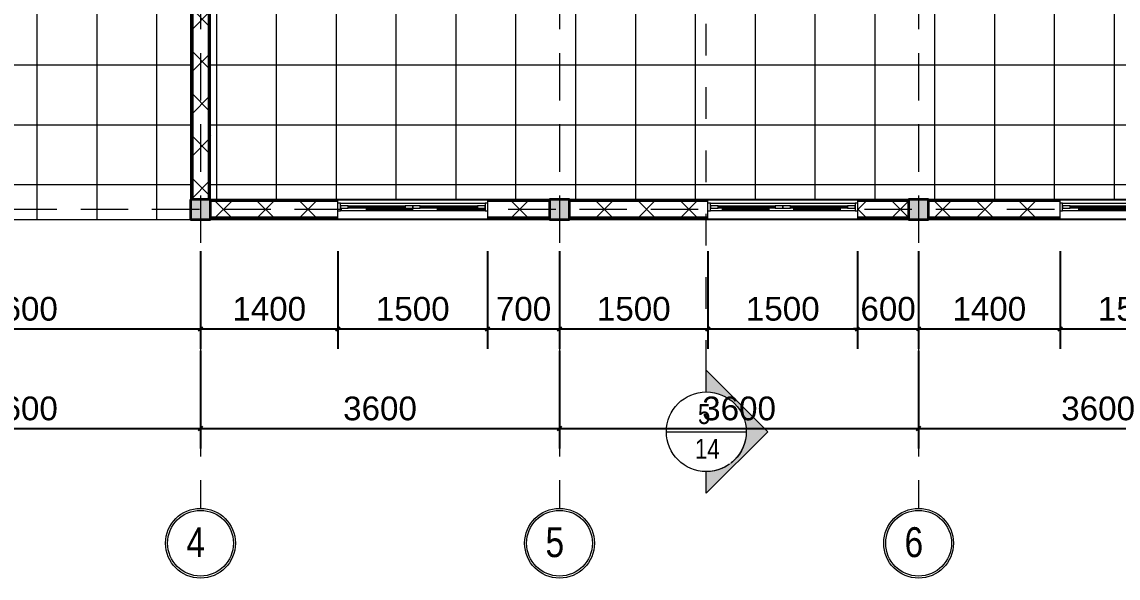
# Model space of a CAD drawing. Header units: millimetres. Extents: x -20510 to 108935, y -243239 to 20306.
# Drawn here: x 9860 to 20850, y -108700 to -103118 of the extents above; entities that cross this region are included whole.
import ezdxf

# ---------------------------------------------------------------- set-up
doc = ezdxf.new("R2010")
doc.units = ezdxf.units.MM
for name, pattern in [('Abgebrochen', [714.375, 476.25, -238.125]), ('Aligning Line', [635, 317.5, -317.5]), ('Hidden', [714.375, 476.25, -238.125])]:
    doc.linetypes.add(name, pattern=pattern)
for name, color, linetype, lineweight in [('A-ANNO-DIMS', 1, 'Continuous', 9), ('A-FLOR', 7, 'Continuous', 9), ('A-FLOR-PATT', 8, 'Continuous', 9), ('A-GLAZ', 4, 'Continuous', 18), ('A-WALL', 7, 'Continuous', 25), ('A-WALL-PATT', 8, 'Continuous', 18), ('G-ANNO-SYMB', 6, 'Abgebrochen', 9), ('S-COLS', 7, 'Continuous', 25), ('S-GRID', 1, 'Continuous', 9), ('S-GRID-IDEN', 1, 'Continuous', 9)]:
    doc.layers.add(name, color=color, linetype=linetype, lineweight=lineweight)
doc.styles.add('Arial', font='arial.ttf', dxfattribs={"width": 0.8, "height": 250})
doc.styles.add('Arial_1', font='arial.ttf', dxfattribs={"width": 0.8, "height": 200})
doc.styles.add('Arial_5', font='arial.ttf', dxfattribs={"height": 238.125})
doc.dimstyles.new('SecretInternalLinAngDimStyle5p4736185', dxfattribs={"dimscale": 304.8, "dimtxt": 242.94927, "dimasz": 0.130208, "dimexe": 0.656168, "dimexo": 0.0625, "dimgap": 0.260417, "dimtad": 1, "dimdec": 0, "dimrnd": 100, "dimzin": 0, "dimdsep": 46, "dimtxsty": 'Arial_5', "dimblk1": 'OBLIQUE', "dimblk2": 'OBLIQUE', "dimsah": 1, "dimcen": 0.09, "dimdle": 0.492126, "dimazin": 0, "dimtfac": 1, "dimtdec": 4, "dimtix": 1, "dimtmove": 0, "dimatfit": 3, "dimfxl": 2.624672, "dimfxlon": 1, "dimtvp": 1, "dimtolj": 1, "dimtzin": 0, "dimarcsym": 2})
pattern_1 = [(0, (0, -105000), (406.4, 101.6), [33.528, -271.272, 33.528, -271.272, -1625.6]), (0, (0, -105000), (406.4, 101.6), [-609.6, 33.528, -576.072, 33.528, -271.272, -711.2]), (0, (0, -105000), (406.4, 101.6), [-1524, 33.528, -169.672, 33.528, -474.472]), (120, (152.4, -104949.2), (-291.1882, 301.15272), [33.528, -271.272, 33.528, -271.272, -1625.6]), (120, (152.4, -104949.2), (-291.1882, 301.15272), [-609.6, 33.528, -576.072, 33.528, -271.272, -711.2]), (120, (152.4, -104949.2), (-291.1882, 301.15272), [-1524, 33.528, -169.672, 33.528, -474.472]), (240, (203.2, -104746), (-115.2118, -402.75272), [33.528, -271.272, 33.528, -271.272, -1625.6]), (240, (203.2, -104746), (-115.2118, -402.75272), [-609.6, 33.528, -576.072, 33.528, -271.272, -711.2]), (240, (203.2, -104746), (-115.2118, -402.75272), [-1524, 33.528, -169.672, 33.528, -474.472])]
pattern_2 = [(45, (0, -105000), (-212.132, 212.132), []), (135, (0, -105000), (-212.132, -212.132), [])]

# ---------------------------------------------------------------- blocks, each defined once
blk = doc.blocks.new('CUA SO 2 CANH NHOM KINH O O THOANG - S1_1500x1800-2404851-04_MẶT BẰNG TẦNG 4')
at = {"layer": 'A-GLAZ'}
for p, q in [((-725, 63), (-750, 63)), ((-725, -13), (-725, 63)), ((-649, 37.5), (-725, 37.5)), ((-725, 37.5), (-725, 12.5)), ((-725, 12.5), (-649, 12.5)), ((-649, 12.5), (-649, 37.5)), ((-76, 27.5), (-649, 27.5)), ((-649, 27.5), (-649, 22.5)), ((-649, 22.5), (-76, 22.5)), ((0, 37.5), (-76, 37.5)), ((-76, 37.5), (-76, 12.5)), ((-76, 22.5), (-76, 27.5)), ((-76, 12.5), (0, 12.5)), ((0, 12.5), (0, 37.5)), ((76, 37.5), (0, 37.5)), ((0, 37.5), (0, 12.5)), ((0, 12.5), (76, 12.5)), ((76, 12.5), (76, 37.5)), ((649, 27.5), (76, 27.5)), ((76, 27.5), (76, 22.5)), ((76, 22.5), (649, 22.5)), ((725, 37.5), (649, 37.5)), ((649, 37.5), (649, 12.5)), ((649, 22.5), (649, 27.5)), ((649, 12.5), (725, 12.5)), ((750, 63), (725, 63)), ((725, 63), (725, -13)), ((725, 12.5), (725, 37.5)), ((-750, -13), (-725, -13)), ((725, -13), (750, -13))]:
    blk.add_line(p, q, dxfattribs=at)
at = {"layer": 'A-GLAZ', "lineweight": 9}
for p, q in [((-725, 63), (725, 63)), ((-649, 37.5), (-76, 37.5)), ((-76, 12.5), (-649, 12.5)), ((76, 37.5), (649, 37.5)), ((649, 12.5), (76, 12.5)), ((725, -13), (-725, -13))]:
    blk.add_line(p, q, dxfattribs=at)
blk = doc.blocks.new('M_Concrete-Rectangular-Column - COT200X200-2391835-04_MẶT BẰNG TẦNG 4')
at = {"layer": 'S-COLS', "lineweight": 35}
blk.add_hatch(color=256, dxfattribs=at).paths.add_polyline_path([(100, -100), (100, 100), (-100, 100), (-100, -100)])
for p, q in [((100, 100), (-100, 100)), ((-100, 100), (-100, -100)), ((100, -100), (100, 100)), ((-100, -100), (100, -100))]:
    blk.add_line(p, q, dxfattribs=at)
blk = doc.blocks.new('Section - CAT DUNG-122916-04_MẶT BẰNG TẦNG 4')
at = {"layer": 'G-ANNO-SYMB', "linetype": 'Continuous'}
h = blk.add_hatch(color=256, dxfattribs=at)
edge = h.paths.add_edge_path()
edge.add_line((0.18, 0), (-2, 0))
edge.add_arc((-6, 0), 4, 0, 90)
edge.add_arc((-6, 0), 4, 90, 180)
edge.add_line((-10, 0), (-12.18, 0))
edge.add_line((-12.18, 0), (-6, 6.18))
edge.add_line((-6, 6.18), (0.18, 0))
for p, q in [((-6, 6.18), (-12.18, 0)), ((0.18, 0), (-6, 6.18)), ((-12.18, 0), (-10, 0)), ((-2, 0), (0.18, 0))]:
    blk.add_line(p, q, dxfattribs=at)
for start, end in [(360, 180), (90, 180), (0, 90), (180, 360)]:
    blk.add_arc((-6, 0), 4, start, end, dxfattribs=at)
blk = doc.blocks.new('Grid - TRUC  D1-102336-04_MẶT BẰNG TẦNG 4')
at = {"layer": 'S-GRID-IDEN'}
for radius in [3.5, 3.3]:
    blk.add_circle((0, 0), radius, dxfattribs=at)
blk = doc.blocks.new('_Oblique')
at = {"color": 0, "linetype": 'ByBlock', "lineweight": -2}
blk.add_line((-0.5, -0.5), (0.5, 0.5), dxfattribs=at)
blk = doc.blocks.new('DIMBLOCK4-04_MẶT BẰNG TẦNG 4')
at = {"layer": 'A-ANNO-DIMS', "color": 0, "lineweight": -2, "transparency": 16777216}
for p, q in [((8050, -106419), (8050, -107400)), ((11650, -106419), (11650, -107400)), ((7900, -107200), (11800, -107200))]:
    blk.add_line(p, q, dxfattribs=at)
at = {"layer": 'Defpoints', "color": 0, "transparency": 16777216}
for p in [(8050, -106400), (11650, -106400), (11650, -107200)]:
    blk.add_point(p, dxfattribs=at)
at = {"layer": 'A-ANNO-DIMS', "color": 0, "lineweight": -2, "transparency": 16777216, "xscale": 39.6875, "yscale": 39.6875, "zscale": 39.6875, "rotation": 180}
blk.add_blockref('_Oblique', (8050, -107200), dxfattribs=at)
at = {"layer": 'A-ANNO-DIMS', "color": 0, "lineweight": -2, "transparency": 16777216, "xscale": 39.6875, "yscale": 39.6875, "zscale": 39.6875}
blk.add_blockref('_Oblique', (11650, -107200), dxfattribs=at)
at = {"layer": 'A-ANNO-DIMS', "color": 0, "transparency": 16777216, "insert": (9850, -106999), "char_height": 238.1, "width": 879.1, "attachment_point": 5, "style": 'Arial_5'}
blk.add_mtext('\\A1;3600', dxfattribs=at)
blk = doc.blocks.new('DIMBLOCK5-04_MẶT BẰNG TẦNG 4')
at = {"layer": 'A-ANNO-DIMS', "color": 0, "lineweight": -2, "transparency": 16777216}
for p, q in [((11650, -106419), (11650, -107400)), ((15250, -106419), (15250, -107400)), ((11500, -107200), (15400, -107200))]:
    blk.add_line(p, q, dxfattribs=at)
at = {"layer": 'Defpoints', "color": 0, "transparency": 16777216}
for p in [(11650, -106400), (15250, -106400), (15250, -107200)]:
    blk.add_point(p, dxfattribs=at)
at = {"layer": 'A-ANNO-DIMS', "color": 0, "lineweight": -2, "transparency": 16777216, "xscale": 39.6875, "yscale": 39.6875, "zscale": 39.6875, "rotation": 180}
blk.add_blockref('_Oblique', (11650, -107200), dxfattribs=at)
at = {"layer": 'A-ANNO-DIMS', "color": 0, "lineweight": -2, "transparency": 16777216, "xscale": 39.6875, "yscale": 39.6875, "zscale": 39.6875}
blk.add_blockref('_Oblique', (15250, -107200), dxfattribs=at)
at = {"layer": 'A-ANNO-DIMS', "color": 0, "transparency": 16777216, "insert": (13450, -106999), "char_height": 238.1, "width": 879.1, "attachment_point": 5, "style": 'Arial_5'}
blk.add_mtext('\\A1;3600', dxfattribs=at)
blk = doc.blocks.new('DIMBLOCK6-04_MẶT BẰNG TẦNG 4')
at = {"layer": 'A-ANNO-DIMS', "color": 0, "lineweight": -2, "transparency": 16777216}
for p, q in [((15250, -106419), (15250, -107400)), ((18850, -106419), (18850, -107400)), ((15100, -107200), (19000, -107200))]:
    blk.add_line(p, q, dxfattribs=at)
at = {"layer": 'Defpoints', "color": 0, "transparency": 16777216}
for p in [(15250, -106400), (18850, -106400), (18850, -107200)]:
    blk.add_point(p, dxfattribs=at)
at = {"layer": 'A-ANNO-DIMS', "color": 0, "lineweight": -2, "transparency": 16777216, "xscale": 39.6875, "yscale": 39.6875, "zscale": 39.6875, "rotation": 180}
blk.add_blockref('_Oblique', (15250, -107200), dxfattribs=at)
at = {"layer": 'A-ANNO-DIMS', "color": 0, "lineweight": -2, "transparency": 16777216, "xscale": 39.6875, "yscale": 39.6875, "zscale": 39.6875}
blk.add_blockref('_Oblique', (18850, -107200), dxfattribs=at)
at = {"layer": 'A-ANNO-DIMS', "color": 0, "transparency": 16777216, "insert": (17050, -106999), "char_height": 238.1, "width": 879.1, "attachment_point": 5, "style": 'Arial_5'}
blk.add_mtext('\\A1;3600', dxfattribs=at)
blk = doc.blocks.new('DIMBLOCK7-04_MẶT BẰNG TẦNG 4')
at = {"layer": 'A-ANNO-DIMS', "color": 0, "lineweight": -2, "transparency": 16777216}
for p, q in [((18850, -106419), (18850, -107400)), ((22450, -106419), (22450, -107400)), ((18700, -107200), (22600, -107200))]:
    blk.add_line(p, q, dxfattribs=at)
at = {"layer": 'Defpoints', "color": 0, "transparency": 16777216}
for p in [(18850, -106400), (22450, -106400), (22450, -107200)]:
    blk.add_point(p, dxfattribs=at)
at = {"layer": 'A-ANNO-DIMS', "color": 0, "lineweight": -2, "transparency": 16777216, "xscale": 39.6875, "yscale": 39.6875, "zscale": 39.6875, "rotation": 180}
blk.add_blockref('_Oblique', (18850, -107200), dxfattribs=at)
at = {"layer": 'A-ANNO-DIMS', "color": 0, "lineweight": -2, "transparency": 16777216, "xscale": 39.6875, "yscale": 39.6875, "zscale": 39.6875}
blk.add_blockref('_Oblique', (22450, -107200), dxfattribs=at)
at = {"layer": 'A-ANNO-DIMS', "color": 0, "transparency": 16777216, "insert": (20650, -106999), "char_height": 238.1, "width": 879.1, "attachment_point": 5, "style": 'Arial_5'}
blk.add_mtext('\\A1;3600', dxfattribs=at)
blk = doc.blocks.new('DIMBLOCK25-04_MẶT BẰNG TẦNG 4')
at = {"layer": 'A-ANNO-DIMS', "color": 0, "lineweight": -2, "transparency": 16777216}
for p, q in [((8050, -105419), (8050, -106400)), ((11650, -105419), (11650, -106400)), ((7900, -106200), (11800, -106200))]:
    blk.add_line(p, q, dxfattribs=at)
at = {"layer": 'Defpoints', "color": 0, "transparency": 16777216}
for p in [(8050, -105400), (11650, -105400), (11650, -106200)]:
    blk.add_point(p, dxfattribs=at)
at = {"layer": 'A-ANNO-DIMS', "color": 0, "lineweight": -2, "transparency": 16777216, "xscale": 39.6875, "yscale": 39.6875, "zscale": 39.6875, "rotation": 180}
blk.add_blockref('_Oblique', (8050, -106200), dxfattribs=at)
at = {"layer": 'A-ANNO-DIMS', "color": 0, "lineweight": -2, "transparency": 16777216, "xscale": 39.6875, "yscale": 39.6875, "zscale": 39.6875}
blk.add_blockref('_Oblique', (11650, -106200), dxfattribs=at)
at = {"layer": 'A-ANNO-DIMS', "color": 0, "transparency": 16777216, "insert": (9850, -105999), "char_height": 238.1, "width": 879.1, "attachment_point": 5, "style": 'Arial_5'}
blk.add_mtext('\\A1;3600', dxfattribs=at)
blk = doc.blocks.new('DIMBLOCK26-04_MẶT BẰNG TẦNG 4')
at = {"layer": 'A-ANNO-DIMS', "color": 0, "lineweight": -2, "transparency": 16777216}
for p, q in [((11650, -105419), (11650, -106400)), ((13028, -105419), (13028, -106400)), ((11500, -106200), (13178, -106200))]:
    blk.add_line(p, q, dxfattribs=at)
at = {"layer": 'Defpoints', "color": 0, "transparency": 16777216}
for p in [(11650, -105400), (13028, -105400), (13028, -106200)]:
    blk.add_point(p, dxfattribs=at)
at = {"layer": 'A-ANNO-DIMS', "color": 0, "lineweight": -2, "transparency": 16777216, "xscale": 39.6875, "yscale": 39.6875, "zscale": 39.6875, "rotation": 180}
blk.add_blockref('_Oblique', (11650, -106200), dxfattribs=at)
at = {"layer": 'A-ANNO-DIMS', "color": 0, "lineweight": -2, "transparency": 16777216, "xscale": 39.6875, "yscale": 39.6875, "zscale": 39.6875}
blk.add_blockref('_Oblique', (13028, -106200), dxfattribs=at)
at = {"layer": 'A-ANNO-DIMS', "color": 0, "transparency": 16777216, "insert": (12339, -105999), "char_height": 238.1, "width": 879.1, "attachment_point": 5, "style": 'Arial_5'}
blk.add_mtext('\\A1;1400', dxfattribs=at)
blk = doc.blocks.new('DIMBLOCK27-04_MẶT BẰNG TẦNG 4')
at = {"layer": 'A-ANNO-DIMS', "color": 0, "lineweight": -2, "transparency": 16777216}
for p, q in [((13028, -105419), (13028, -106400)), ((14528, -105419), (14528, -106400)), ((12878, -106200), (14678, -106200))]:
    blk.add_line(p, q, dxfattribs=at)
at = {"layer": 'Defpoints', "color": 0, "transparency": 16777216}
for p in [(13028, -105400), (14528, -105400), (14528, -106200)]:
    blk.add_point(p, dxfattribs=at)
at = {"layer": 'A-ANNO-DIMS', "color": 0, "lineweight": -2, "transparency": 16777216, "xscale": 39.6875, "yscale": 39.6875, "zscale": 39.6875, "rotation": 180}
blk.add_blockref('_Oblique', (13028, -106200), dxfattribs=at)
at = {"layer": 'A-ANNO-DIMS', "color": 0, "lineweight": -2, "transparency": 16777216, "xscale": 39.6875, "yscale": 39.6875, "zscale": 39.6875}
blk.add_blockref('_Oblique', (14528, -106200), dxfattribs=at)
at = {"layer": 'A-ANNO-DIMS', "color": 0, "transparency": 16777216, "insert": (13778, -105999), "char_height": 238.1, "width": 879.1, "attachment_point": 5, "style": 'Arial_5'}
blk.add_mtext('\\A1;1500', dxfattribs=at)
blk = doc.blocks.new('DIMBLOCK28-04_MẶT BẰNG TẦNG 4')
at = {"layer": 'A-ANNO-DIMS', "color": 0, "lineweight": -2, "transparency": 16777216}
for p, q in [((14528, -105419), (14528, -106400)), ((15250, -105419), (15250, -106400)), ((14378, -106200), (15400, -106200))]:
    blk.add_line(p, q, dxfattribs=at)
at = {"layer": 'Defpoints', "color": 0, "transparency": 16777216}
for p in [(14528, -105400), (15250, -105400), (15250, -106200)]:
    blk.add_point(p, dxfattribs=at)
at = {"layer": 'A-ANNO-DIMS', "color": 0, "lineweight": -2, "transparency": 16777216, "xscale": 39.6875, "yscale": 39.6875, "zscale": 39.6875, "rotation": 180}
blk.add_blockref('_Oblique', (14528, -106200), dxfattribs=at)
at = {"layer": 'A-ANNO-DIMS', "color": 0, "lineweight": -2, "transparency": 16777216, "xscale": 39.6875, "yscale": 39.6875, "zscale": 39.6875}
blk.add_blockref('_Oblique', (15250, -106200), dxfattribs=at)
at = {"layer": 'A-ANNO-DIMS', "color": 0, "transparency": 16777216, "insert": (14889, -105999), "char_height": 238.1, "width": 659.33, "attachment_point": 5, "style": 'Arial_5'}
blk.add_mtext('\\A1;700', dxfattribs=at)
blk = doc.blocks.new('DIMBLOCK29-04_MẶT BẰNG TẦNG 4')
at = {"layer": 'A-ANNO-DIMS', "color": 0, "lineweight": -2, "transparency": 16777216}
for p, q in [((15250, -105419), (15250, -106400)), ((16738, -105419), (16738, -106400)), ((15100, -106200), (16888, -106200))]:
    blk.add_line(p, q, dxfattribs=at)
at = {"layer": 'Defpoints', "color": 0, "transparency": 16777216}
for p in [(15250, -105400), (16738, -105400), (16738, -106200)]:
    blk.add_point(p, dxfattribs=at)
at = {"layer": 'A-ANNO-DIMS', "color": 0, "lineweight": -2, "transparency": 16777216, "xscale": 39.6875, "yscale": 39.6875, "zscale": 39.6875, "rotation": 180}
blk.add_blockref('_Oblique', (15250, -106200), dxfattribs=at)
at = {"layer": 'A-ANNO-DIMS', "color": 0, "lineweight": -2, "transparency": 16777216, "xscale": 39.6875, "yscale": 39.6875, "zscale": 39.6875}
blk.add_blockref('_Oblique', (16738, -106200), dxfattribs=at)
at = {"layer": 'A-ANNO-DIMS', "color": 0, "transparency": 16777216, "insert": (15994, -105999), "char_height": 238.1, "width": 879.1, "attachment_point": 5, "style": 'Arial_5'}
blk.add_mtext('\\A1;1500', dxfattribs=at)
blk = doc.blocks.new('DIMBLOCK30-04_MẶT BẰNG TẦNG 4')
at = {"layer": 'A-ANNO-DIMS', "color": 0, "lineweight": -2, "transparency": 16777216}
for p, q in [((16738, -105419), (16738, -106400)), ((18238, -105419), (18238, -106400)), ((16588, -106200), (18388, -106200))]:
    blk.add_line(p, q, dxfattribs=at)
at = {"layer": 'Defpoints', "color": 0, "transparency": 16777216}
for p in [(16738, -105400), (18238, -105400), (18238, -106200)]:
    blk.add_point(p, dxfattribs=at)
at = {"layer": 'A-ANNO-DIMS', "color": 0, "lineweight": -2, "transparency": 16777216, "xscale": 39.6875, "yscale": 39.6875, "zscale": 39.6875, "rotation": 180}
blk.add_blockref('_Oblique', (16738, -106200), dxfattribs=at)
at = {"layer": 'A-ANNO-DIMS', "color": 0, "lineweight": -2, "transparency": 16777216, "xscale": 39.6875, "yscale": 39.6875, "zscale": 39.6875}
blk.add_blockref('_Oblique', (18238, -106200), dxfattribs=at)
at = {"layer": 'A-ANNO-DIMS', "color": 0, "transparency": 16777216, "insert": (17488, -105999), "char_height": 238.1, "width": 879.1, "attachment_point": 5, "style": 'Arial_5'}
blk.add_mtext('\\A1;1500', dxfattribs=at)
blk = doc.blocks.new('DIMBLOCK31-04_MẶT BẰNG TẦNG 4')
at = {"layer": 'A-ANNO-DIMS', "color": 0, "lineweight": -2, "transparency": 16777216}
for p, q in [((18238, -105419), (18238, -106400)), ((18850, -105419), (18850, -106400)), ((18238, -106200), (18198, -106200)), ((18238, -106200), (18850, -106200)), ((18850, -106200), (18890, -106200))]:
    blk.add_line(p, q, dxfattribs=at)
at = {"layer": 'Defpoints', "color": 0, "transparency": 16777216}
for p in [(18238, -105400), (18850, -105400), (18850, -106200)]:
    blk.add_point(p, dxfattribs=at)
at = {"layer": 'A-ANNO-DIMS', "color": 0, "lineweight": -2, "transparency": 16777216, "xscale": 39.6875, "yscale": 39.6875, "zscale": 39.6875}
blk.add_blockref('_Oblique', (18238, -106200), dxfattribs=at)
at = {"layer": 'A-ANNO-DIMS', "color": 0, "lineweight": -2, "transparency": 16777216, "xscale": 39.6875, "yscale": 39.6875, "zscale": 39.6875, "rotation": 180}
blk.add_blockref('_Oblique', (18850, -106200), dxfattribs=at)
at = {"layer": 'A-ANNO-DIMS', "color": 0, "transparency": 16777216, "insert": (18544, -105999), "char_height": 238.1, "width": 659.33, "attachment_point": 5, "style": 'Arial_5'}
blk.add_mtext('\\A1;600', dxfattribs=at)
blk = doc.blocks.new('DIMBLOCK32-04_MẶT BẰNG TẦNG 4')
at = {"layer": 'A-ANNO-DIMS', "color": 0, "lineweight": -2, "transparency": 16777216}
for p, q in [((18850, -105419), (18850, -106400)), ((20268, -105419), (20268, -106400)), ((18700, -106200), (20418, -106200))]:
    blk.add_line(p, q, dxfattribs=at)
at = {"layer": 'Defpoints', "color": 0, "transparency": 16777216}
for p in [(18850, -105400), (20268, -105400), (20268, -106200)]:
    blk.add_point(p, dxfattribs=at)
at = {"layer": 'A-ANNO-DIMS', "color": 0, "lineweight": -2, "transparency": 16777216, "xscale": 39.6875, "yscale": 39.6875, "zscale": 39.6875, "rotation": 180}
blk.add_blockref('_Oblique', (18850, -106200), dxfattribs=at)
at = {"layer": 'A-ANNO-DIMS', "color": 0, "lineweight": -2, "transparency": 16777216, "xscale": 39.6875, "yscale": 39.6875, "zscale": 39.6875}
blk.add_blockref('_Oblique', (20268, -106200), dxfattribs=at)
at = {"layer": 'A-ANNO-DIMS', "color": 0, "transparency": 16777216, "insert": (19559, -105999), "char_height": 238.1, "width": 879.1, "attachment_point": 5, "style": 'Arial_5'}
blk.add_mtext('\\A1;1400', dxfattribs=at)
blk = doc.blocks.new('DIMBLOCK33-04_MẶT BẰNG TẦNG 4')
at = {"layer": 'A-ANNO-DIMS', "color": 0, "lineweight": -2, "transparency": 16777216}
for p, q in [((20268, -105419), (20268, -106400)), ((21768, -105419), (21768, -106400)), ((20118, -106200), (21918, -106200))]:
    blk.add_line(p, q, dxfattribs=at)
at = {"layer": 'Defpoints', "color": 0, "transparency": 16777216}
for p in [(20268, -105400), (21768, -105400), (21768, -106200)]:
    blk.add_point(p, dxfattribs=at)
at = {"layer": 'A-ANNO-DIMS', "color": 0, "lineweight": -2, "transparency": 16777216, "xscale": 39.6875, "yscale": 39.6875, "zscale": 39.6875, "rotation": 180}
blk.add_blockref('_Oblique', (20268, -106200), dxfattribs=at)
at = {"layer": 'A-ANNO-DIMS', "color": 0, "lineweight": -2, "transparency": 16777216, "xscale": 39.6875, "yscale": 39.6875, "zscale": 39.6875}
blk.add_blockref('_Oblique', (21768, -106200), dxfattribs=at)
at = {"layer": 'A-ANNO-DIMS', "color": 0, "transparency": 16777216, "insert": (21018, -105999), "char_height": 238.1, "width": 879.1, "attachment_point": 5, "style": 'Arial_5'}
blk.add_mtext('\\A1;1500', dxfattribs=at)

msp = doc.modelspace()

# ---------------------------------------------------------------- hatches: boundary and pattern name
at = {"layer": 'A-FLOR-PATT'}
h = msp.add_hatch(dxfattribs=at)
h.set_pattern_fill('FP_6', color=256, style=0, pattern_type=2)
h.set_pattern_definition([(0.0043, (16612.5, -97550.4), (-0.045, 600), []), (90.004, (16612.5, -97550.4), (-600, -0.042), [])])
h.paths.add_polyline_path([(450, -105100.9), (825, -105100.8), (825, -104951), (650, -104951), (650, -105100), (450, -105100), (450, -104900), (574, -104900), (574, -104750), (450, -104750), (450, -105100)])
h.paths.add_polyline_path([(1925, -105100.8), (2025, -105100.7), (2025, -105001), (1925, -105001)])
h.paths.add_polyline_path([(3125, -105100.7), (3225, -105100.7), (3225, -105001), (3125, -105001)])
h.paths.add_polyline_path([(4250, -105100.6), (11550, -105100), (11550, -99700), (8150, -99700), (8150, -99750), (7950, -99750), (7950, -99700), (7270, -99700), (7270, -99500), (12580, -99500), (12580, -99700), (11750, -99700), (11750, -104900), (22350, -104900), (22350, -99700), (22250, -99700), (22250, -99500), (23080, -99500), (23080, -99700), (22550, -99700), (22550, -104900), (25950, -104900), (25950, -99700), (24080, -99700), (24080, -99500), (31170, -99500), (31170, -99700), (29750, -99700), (29750, -99750), (29550, -99750), (29550, -99700), (26150, -99700), (26150, -105099), (32150, -105098.5), (32150, -105006), (32250, -105006), (32251.1, -105098.5), (33450, -105098.4), (33450, -105006), (33550, -105006), (33550, -104901), (37250, -104900), (37250, -104750), (37025, -104750), (37025, -104650), (37050, -104650), (37050, -101600), (37150, -101600), (37150, -102450), (37254.9, -102450), (37260.1, -99700), (37250, -99700), (37250, -99750), (37050, -99750), (37050, -99700), (33450, -99700), (33450, -99750), (33250, -99750), (33250, -99700), (32570, -99700), (32570, -99500), (37050, -99500), (37050, -97300), (33220, -97300), (33220, -97100), (33250, -97100), (33249.6, -94962.3), (33229.6, -94959.1), (33218.4, -94955.4), (33204.2, -94946.2), (33198.9, -94942), (33189.7, -94931.5), (33179.7, -94912.4), (33176.2, -94900.8), (33175.2, -94881.6), (33178.7, -94864.4), (33184.8, -94850.1), (33194.5, -94837.3), (33205.5, -94827), (33218.9, -94818.1), (33218.9, -93025.5), (33250, -93025.5), (33250, -90200), (29750, -90200), (29750, -93701.8), (29781.1, -93694.4), (30299.2, -93452.8), (30346.5, -93258.4), (30478.5, -93541.6), (30525.8, -93347.2), (31075, -93091.1), (31075, -93095.7), (31094.6, -93091.1), (31094.6, -93093.6), (31105.3, -93091.1), (31105.3, -94819.4), (31123.5, -94831.6), (31135.5, -94845.3), (31143.7, -94858.9), (31147.7, -94877.9), (31148.6, -94897.5), (31142.7, -94915.7), (31133.9, -94933), (31119.1, -94947.4), (31102.8, -94955.6), (31090, -94960.8), (31074.6, -94961.5), (31053.8, -94959), (31043.9, -94955.6), (31025.7, -94943.4), (31013.7, -94929.7), (31005.5, -94916.1), (31000.6, -94900), (29823, -94900), (29819.5, -94916.1), (29809.4, -94932.8), (29795.4, -94947.1), (29779.1, -94956.8), (29765.8, -94960.5), (29750, -94961.5), (29750, -97100), (32220, -97100), (32220, -97300), (29540, -97300), (29540, -97100), (29550, -97100), (29550, -91900), (23000, -91900), (23000, -92900), (22550, -92900), (22550, -97100), (25950, -97100), (25950, -97050), (26150, -97050), (26150, -97100), (28540, -97100), (28540, -97300), (22340, -97300), (22340, -97100), (22350, -97100), (22350, -92900), (19900, -92900), (19900, -91900), (15350, -91900), (15350, -97100), (18750, -97100), (18750, -97050), (18950, -97050), (18950, -97100), (21340, -97100), (21340, -97300), (15140, -97300), (15140, -97100), (15150, -97100), (15150, -91900), (8150, -91900), (8150, -97100), (11550, -97100), (11550, -97050), (11750, -97050), (11750, -97100), (14140, -97100), (14140, -97300), (6270, -97300), (6270, -97100), (7950, -97100), (7949.6, -94962.3), (7929.6, -94959.1), (7918.4, -94955.4), (7907.3, -94948.4), (7898.9, -94942), (7889.7, -94931.5), (7879.7, -94912.4), (7876.1, -94900), (7875.2, -94881.6), (7878.7, -94864.4), (7884.8, -94850.1), (7894.5, -94837.3), (7905.5, -94827), (7918.9, -94818.1), (7918.9, -93025.5), (7950, -93025.5), (7950, -90200), (4450, -90200), (4450, -97100), (5270, -97100), (5270, -97300), (450, -97300), (450, -97050), (650, -97050), (650, -97100), (4250, -97100), (4250, -91700.8), (4225, -91700.8), (4225, -91899), (675, -91899), (675, -92150), (650, -92150), (650, -94700), (450, -94700), (450, -96200), (-4025.9, -96200), (-4050, -100600), (450, -100600), (450, -102100), (650, -102100), (650, -104650), (675, -104650), (675, -104851), (925, -104851), (925, -104901), (4225, -104901), (4225, -104956), (4250, -104956), (4250, -105100)])
h.paths.add_polyline_path([(34550, -105098.3), (34650, -105098.3), (34650, -105001), (34550, -105001)])
h.paths.add_polyline_path([(35750, -105098.2), (35850, -105098.2), (35850, -105001), (35750, -105001)])
h.paths.add_polyline_path([(36950, -105098.2), (37050, -105098.1), (37050, -105000), (36950, -105000)])
h.paths.add_polyline_path([(37250.8, -104650), (37252.5, -103750), (37250, -103750), (37250, -104650)])
h.paths.add_polyline_path([(37252.7, -103650), (37252.9, -103550), (37150, -103550), (37150, -103650), (37250, -103650)])
h.paths.add_polyline_path([(450, -103650), (550, -103650), (550, -103550), (450, -103550), (450, -103625.1)])
h.paths.add_polyline_path([(37250, -103450), (37253.1, -103450), (37254.7, -102550), (37250, -102550), (37250, -102750.1)])
h.paths.add_polyline_path([(450, -103450), (450, -103450), (450, -102750.1)])
h.paths.add_polyline_path([(450, -102450), (550, -102450), (550, -102200), (450, -102200), (450, -102450)])
h.paths.add_polyline_path([(4450, -99750), (4250, -99750), (4250, -99700), (650, -99700), (650, -99750), (450, -99750), (450, -99500), (5870, -99500), (5870, -99700), (4450, -99700)])
h.paths.add_polyline_path([(18950, -99750), (18750, -99750), (18750, -99700), (15350, -99700), (15350, -99750), (15150, -99750), (15150, -99700), (13980, -99700), (13980, -99500), (20850, -99500), (20850, -99700), (18950, -99700)])
h.paths.add_polyline_path([(37250, -99500), (37260.4, -99500), (37264.5, -97300), (37250, -97300), (37250, -99249.9)])
h.paths.add_polyline_path([(37255.3, -97100), (37264.9, -97100), (37269.7, -94530), (37250, -94530), (37250, -97100)])
h.paths.add_polyline_path([(35110.6, -97100), (37050, -97100), (37050, -97097.4), (35000, -97097.4), (35000, -96548.3), (34650, -96548.3), (34650, -97100), (35000.7, -97100)])
h.paths.add_polyline_path([(34084, -97100), (34550, -97100), (34550, -96500), (34650, -96500), (34650, -95700), (34550, -95700), (34550, -95600), (34350, -95600), (34350, -95500), (37050, -95500), (37050, -95498.3), (33450, -95498.3), (33450.7, -95500), (33550, -95500), (33550, -95600), (33450, -95600), (33450, -97100)])
h.paths.add_polyline_path([(6625.4, -94962.3), (6603.7, -94958.8), (6589.2, -94952.6), (6578, -94945), (6567.3, -94934), (6558, -94919.4), (6553.1, -94905.6), (6550.7, -94887.5), (6552.7, -94870.1), (6559.3, -94854.2), (6569.7, -94838.2), (6580.4, -94828.6), (6594.7, -94819.2), (6594.7, -93025.5), (6656.1, -93025.5), (6656.9, -94819.6), (6672.8, -94830), (6683.5, -94841), (6692.8, -94855.6), (6697.7, -94869.4), (6700.1, -94887.5), (6698.1, -94904.9), (6691.5, -94920.8), (6681.1, -94936.8), (6674, -94943.8), (6655.8, -94955.8), (6641, -94960.5), (6634, -94961.3)])
h.paths.add_polyline_path([(31925.4, -94962.3), (31903.7, -94958.8), (31889.2, -94952.6), (31878, -94945), (31867.3, -94934), (31858, -94919.4), (31853.1, -94905.6), (31850.7, -94887.5), (31852.7, -94870.1), (31859.3, -94854.2), (31869.7, -94838.2), (31880.4, -94828.6), (31894.7, -94819.2), (31894.7, -93025.5), (31956.1, -93025.5), (31956.9, -94819.6), (31972.8, -94830), (31983.5, -94841), (31992.8, -94855.6), (31997.7, -94869.4), (32000.1, -94887.5), (31998.1, -94904.9), (31991.5, -94920.8), (31981.1, -94936.8), (31974, -94943.8), (31955.8, -94955.8), (31941, -94960.5)])
h.paths.add_polyline_path([(550, -94600), (550, -94350), (450, -94350), (450, -94600)])
h.paths.add_polyline_path([(37269.9, -94430), (37275, -91699.9), (37250, -91700), (37250, -94430), (37255.3, -94430)])
h.paths.add_polyline_path([(550, -93250), (550, -93150), (450, -93150), (450, -93250)])
h.paths.add_polyline_path([(450, -93050), (450, -93050), (450, -92249.6)])
h.paths.add_polyline_path([(575, -92050), (575, -91900), (450, -91900), (450, -91700), (650, -91700), (650, -91799), (825, -91799), (825, -91699.3), (450, -91700), (450, -92050)])
h.paths.add_polyline_path([(3125, -91799), (3225, -91799), (3225, -91700.3), (3125, -91700.3)])
h.paths.add_polyline_path([(2025, -91799), (2025, -91699.8), (1925, -91699.8), (1925, -91799)])
h.paths.add_polyline_path([(9374.5, -91700), (29550, -91699.1), (29550, -91699.1), (8150, -91698.3), (8150, -91700), (8838, -91700)])
h.paths.add_polyline_path([(4250, -91699.9), (4250, -90000), (4250, -90000), (4250, -91699.9)])
at = {"layer": 'A-WALL-PATT', "lineweight": 9}
h = msp.add_hatch(dxfattribs=at)
h.set_pattern_fill('FP_2', color=256, style=0, pattern_type=2)
h.set_pattern_definition(pattern_1)
h.paths.add_polyline_path([(11565, -104900), (11565, -99750), (11550, -99750), (11550, -104900)])
h = msp.add_hatch(dxfattribs=at)
h.set_pattern_fill('FP_3', color=256, style=0, pattern_type=2)
h.set_pattern_definition(pattern_2)
h.paths.add_polyline_path([(11565, -104900), (11735, -104900), (11735, -99750), (11565, -99750), (11565, -104500.2)])
h = msp.add_hatch(dxfattribs=at)
h.set_pattern_fill('FP_2', color=256, style=0, pattern_type=2)
h.set_pattern_definition(pattern_1)
h.paths.add_polyline_path([(11735, -104900), (11750, -104900), (11750, -99750), (11735, -99750), (11735, -104500.2)])
h = msp.add_hatch(dxfattribs=at)
h.set_pattern_fill('FP_2', color=256, style=0, pattern_type=2)
h.set_pattern_definition(pattern_1)
h.paths.add_polyline_path([(25458, -104915), (25950, -104915), (25950, -104900), (25458, -104900)])
h.paths.add_polyline_path([(13028, -104915), (13028, -104900), (11750, -104900), (11750, -104915)])
h.paths.add_polyline_path([(15350, -104915), (16738, -104915), (16738, -104900), (15350, -104900), (15350, -104905.6)])
h.paths.add_polyline_path([(21768, -104915), (22350, -104915), (22350, -104900), (21768, -104900)])
h.paths.add_polyline_path([(14528, -104915), (15150, -104915), (15150, -104900), (14528, -104900)])
h.paths.add_polyline_path([(23958, -104915), (23958, -104900), (22550, -104900), (22550, -104915)])
h.paths.add_polyline_path([(18950, -104915), (20268, -104915), (20268, -104900), (18950, -104900), (18950, -104905.3)])
h.paths.add_polyline_path([(18238, -104915), (18750, -104915), (18750, -104900), (18238, -104900)])
h = msp.add_hatch(dxfattribs=at)
h.set_pattern_fill('FP_3', color=256, style=0, pattern_type=2)
h.set_pattern_definition(pattern_2)
h.paths.add_polyline_path([(11750, -105085), (13028, -105085), (13028, -104915), (11750, -104916), (11750, -104917)])
h.paths.add_polyline_path([(15150, -105085), (15150, -104915), (14528, -104915), (14528, -105085)])
h.paths.add_polyline_path([(16738, -105085), (16738, -104915), (15350, -104915), (15350, -105085)])
h.paths.add_polyline_path([(25458, -105085), (25950, -105085), (25950, -104915), (25458, -104915), (25458, -105000)])
h.paths.add_polyline_path([(18950, -105085), (20268, -105085), (20268, -104915), (18950, -104915), (18950, -105029.8)])
h.paths.add_polyline_path([(18238, -105085), (18750, -105085), (18750, -104915), (18238, -104915), (18238, -105000)])
h.paths.add_polyline_path([(22550, -105085), (23958, -105085), (23958, -104915), (22550, -104915.9), (22550, -104916.8)])
h.paths.add_polyline_path([(21768, -105085), (22350, -105085), (22350, -104915), (21768, -104915), (21768, -105000)])
h = msp.add_hatch(dxfattribs=at)
h.set_pattern_fill('FP_2', color=256, style=0, pattern_type=2)
h.set_pattern_definition(pattern_1)
h.paths.add_polyline_path([(11750, -105100), (13028, -105100), (13028, -105085), (11750, -105085), (11750, -105098.1)])
h.paths.add_polyline_path([(16738, -105100), (16738, -105085), (15350, -105085), (15350, -105100)])
h.paths.add_polyline_path([(25458, -105100), (25950, -105100), (25950, -105085), (25458, -105085)])
h.paths.add_polyline_path([(22350, -105100), (22350, -105085), (21768, -105085), (21768, -105100)])
h.paths.add_polyline_path([(14528, -105100), (15150, -105100), (15150, -105085), (14528, -105085)])
h.paths.add_polyline_path([(22550, -105100), (23958, -105100), (23958, -105085), (22550, -105085), (22550, -105094.6)])
h.paths.add_polyline_path([(18950, -105100), (20268, -105100), (20268, -105085), (18950, -105085), (18950, -105090.3)])
h.paths.add_polyline_path([(18238, -105100), (18750, -105100), (18750, -105085), (18238, -105085)])

# ---------------------------------------------------------------- linework, layer by layer
at = {"layer": 'A-FLOR'}
msp.add_line((5550, -105100.5), (11550, -105100), dxfattribs=at)
at = {"layer": 'A-WALL', "lineweight": 18}
for p, q in [((11550, -99750), (11550, -104900)), ((11750, -104900), (11750, -99750)), ((13028, -104900), (11750, -104900)), ((13028, -105100), (13028, -104900)), ((15150, -104900), (14528, -104900)), ((14528, -104900), (14528, -105100)), ((16738, -104900), (15350, -104900)), ((16738, -105100), (16738, -104900)), ((18750, -104900), (18238, -104900)), ((18238, -104900), (18238, -105100)), ((20268, -104900), (18950, -104900)), ((20268, -105100), (20268, -104900)), ((11750, -105100), (13028, -105100)), ((14528, -105100), (15150, -105100)), ((15350, -105100), (16738, -105100)), ((18238, -105100), (18750, -105100)), ((18950, -105100), (20268, -105100))]:
    msp.add_line(p, q, dxfattribs=at)
at = {"layer": 'A-WALL', "lineweight": 35}
for p, q in [((11565, -99750), (11565, -104900)), ((11735, -99750), (11735, -104900)), ((13028, -104915), (11750, -104915)), ((15150, -104915), (14528, -104915)), ((16738, -104915), (15350, -104915)), ((18750, -104915), (18238, -104915)), ((20268, -104915), (18950, -104915)), ((13028, -105085), (11750, -105085)), ((15150, -105085), (14528, -105085)), ((16738, -105085), (15350, -105085)), ((18750, -105085), (18238, -105085)), ((20268, -105085), (18950, -105085))]:
    msp.add_line(p, q, dxfattribs=at)
at = {"layer": 'A-WALL'}
for p, q in [((13028, -104900), (14528, -104900)), ((16738, -104900), (18238, -104900)), ((20268, -104900), (21768, -104900)), ((14528, -105100), (13028, -105100)), ((18238, -105100), (16738, -105100)), ((21768, -105100), (20268, -105100))]:
    msp.add_line(p, q, dxfattribs=at)
at = {"layer": 'G-ANNO-SYMB', "linetype": 'Aligning Line'}
msp.add_line((16721.6, -106631.2), (16721.6, -88998.4), dxfattribs=at)
at = {"layer": 'G-ANNO-SYMB', "linetype": 'Continuous'}
msp.add_line((16321.6, -107231.2), (17121.6, -107231.2), dxfattribs=at)
at = {"layer": 'S-GRID', "linetype": 'Hidden'}
for p, q in [((11650, -87000), (11650, -108000)), ((15250, -87000), (15250, -108000)), ((18850, -87000), (18850, -108000)), ((39500, -105000), (-3000, -105000))]:
    msp.add_line(p, q, dxfattribs=at)

# ---------------------------------------------------------------- block references
at = {"layer": 'A-GLAZ', "lineweight": 9}
for p in [(13778, -105000), (17488, -105000), (21018, -105000)]:
    msp.add_blockref('CUA SO 2 CANH NHOM KINH O O THOANG - S1_1500x1800-2404851-04_MẶT BẰNG TẦNG 4', p, dxfattribs=at)
at = {"layer": 'G-ANNO-SYMB', "linetype": 'Continuous', "extrusion": (0, 0, -1), "xscale": 99.99999999999991, "yscale": 99.99999999999991, "zscale": 99.99999999999991, "rotation": 90.0000000000001}
msp.add_blockref('Section - CAT DUNG-122916-04_MẶT BẰNG TẦNG 4', (-16721.6, -106631.2), dxfattribs=at)
at = {"layer": 'S-COLS', "lineweight": 35}
for p in [(11650, -105000), (15250, -105000), (18850, -105000)]:
    msp.add_blockref('M_Concrete-Rectangular-Column - COT200X200-2391835-04_MẶT BẰNG TẦNG 4', p, dxfattribs=at)
at = {"layer": 'S-GRID-IDEN', "xscale": 99.99999999999991, "yscale": 99.99999999999991, "zscale": 99.99999999999991, "rotation": 180}
for p in [(11650, -108350), (15250, -108350), (18850, -108350)]:
    msp.add_blockref('Grid - TRUC  D1-102336-04_MẶT BẰNG TẦNG 4', p, dxfattribs=at)

# ---------------------------------------------------------------- dimensions: what is measured, and where the dimension line sits
at = {"layer": 'A-ANNO-DIMS'}
for base, p1, p2, override, picture, middle in [((11650, -106200), (8050, -105400), (11650, -105400), {"dimpost": '<>', "dimfxl": 3600}, 'DIMBLOCK25-04_MẶT BẰNG TẦNG 4', (9850, -105999)), ((13028, -106200), (11650, -105400), (13028, -105400), {"dimpost": '<>', "dimfxl": 1378.004805}, 'DIMBLOCK26-04_MẶT BẰNG TẦNG 4', (12339, -105999)), ((14528, -106200), (13028, -105400), (14528, -105400), {"dimpost": '<>', "dimfxl": 1500}, 'DIMBLOCK27-04_MẶT BẰNG TẦNG 4', (13778, -105999)), ((15250, -106200), (14528, -105400), (15250, -105400), {"dimpost": '<>', "dimfxl": 721.995195}, 'DIMBLOCK28-04_MẶT BẰNG TẦNG 4', (14889, -105999)), ((16738, -106200), (15250, -105400), (16738, -105400), {"dimpost": '<>', "dimfxl": 1488.004805}, 'DIMBLOCK29-04_MẶT BẰNG TẦNG 4', (15994, -105999)), ((18238, -106200), (16738, -105400), (18238, -105400), {"dimpost": '<>', "dimfxl": 1500}, 'DIMBLOCK30-04_MẶT BẰNG TẦNG 4', (17488, -105999)), ((18850, -106200), (18238, -105400), (18850, -105400), {"dimpost": '<>', "dimfxl": 611.995195}, 'DIMBLOCK31-04_MẶT BẰNG TẦNG 4', (18544, -105999)), ((20268, -106200), (18850, -105400), (20268, -105400), {"dimpost": '<>', "dimfxl": 1418.004805}, 'DIMBLOCK32-04_MẶT BẰNG TẦNG 4', (19559, -105999)), ((21768, -106200), (20268, -105400), (21768, -105400), {"dimpost": '<>', "dimfxl": 1500}, 'DIMBLOCK33-04_MẶT BẰNG TẦNG 4', (21018, -105999)), ((11650, -107200), (8050, -106400), (11650, -106400), {"dimpost": '<>', "dimfxl": 3600}, 'DIMBLOCK4-04_MẶT BẰNG TẦNG 4', (9850, -106999)), ((15250, -107200), (11650, -106400), (15250, -106400), {"dimpost": '<>', "dimfxl": 3600}, 'DIMBLOCK5-04_MẶT BẰNG TẦNG 4', (13450, -106999)), ((22450, -107200), (18850, -106400), (22450, -106400), {"dimpost": '<>', "dimfxl": 3600}, 'DIMBLOCK7-04_MẶT BẰNG TẦNG 4', (20650, -106999))]:
    dim = msp.add_linear_dim(base=base, p1=p1, p2=p2, dimstyle='SecretInternalLinAngDimStyle5p4736185', override=override, dxfattribs=at)
    dim.commit()
    dim.dimension.update_dxf_attribs({"geometry": picture, "text_midpoint": middle})

# ---------------------------------------------------------------- next in the draw order: texts
at = {"layer": 'G-ANNO-SYMB', "linetype": 'Continuous', "insert": (16638.2, -106954.2), "char_height": 200, "width": 153.924, "attachment_point": 1, "style": 'Arial', "bg_fill": 3, "box_fill_scale": 1.25, "bg_fill_color": 9, "bg_fill_true_color": 13158600, "bg_fill_transparency": 0}
msp.add_mtext('5', dxfattribs=at)
at = {"layer": 'S-GRID-IDEN', "char_height": 300, "width": 288.607, "attachment_point": 1, "style": 'Arial_1', "bg_fill": 3, "box_fill_scale": 1.25, "bg_fill_color": 9, "bg_fill_true_color": 13158600, "bg_fill_transparency": 0}
for s, insert in [('4', (11509.2, -108189.2)), ('5', (15109.2, -108189.2)), ('6', (18709.2, -108189.2))]:
    msp.add_mtext(s, dxfattribs=dict(at, insert=insert))

# ---------------------------------------------------------------- next in the draw order: texts
at = {"layer": 'G-ANNO-SYMB', "linetype": 'Continuous', "insert": (16607.1, -107302.7), "char_height": 200, "width": 307.848, "attachment_point": 1, "style": 'Arial', "bg_fill": 3, "box_fill_scale": 1.25, "bg_fill_color": 9, "bg_fill_true_color": 13158600, "bg_fill_transparency": 0}
msp.add_mtext('14', dxfattribs=at)

# ---------------------------------------------------------------- next in the draw order: dimensions: what is measured, and where the dimension line sits
at = {"layer": 'A-ANNO-DIMS'}
dim = msp.add_linear_dim(base=(18850, -107200), p1=(15250, -106400), p2=(18850, -106400), dimstyle='SecretInternalLinAngDimStyle5p4736185', override={"dimpost": '<>', "dimfxl": 3600}, dxfattribs=at)
dim.commit()
dim.dimension.update_dxf_attribs({"geometry": 'DIMBLOCK6-04_MẶT BẰNG TẦNG 4', "text_midpoint": (17050, -106999)})

doc.saveas('drawing.dxf')
